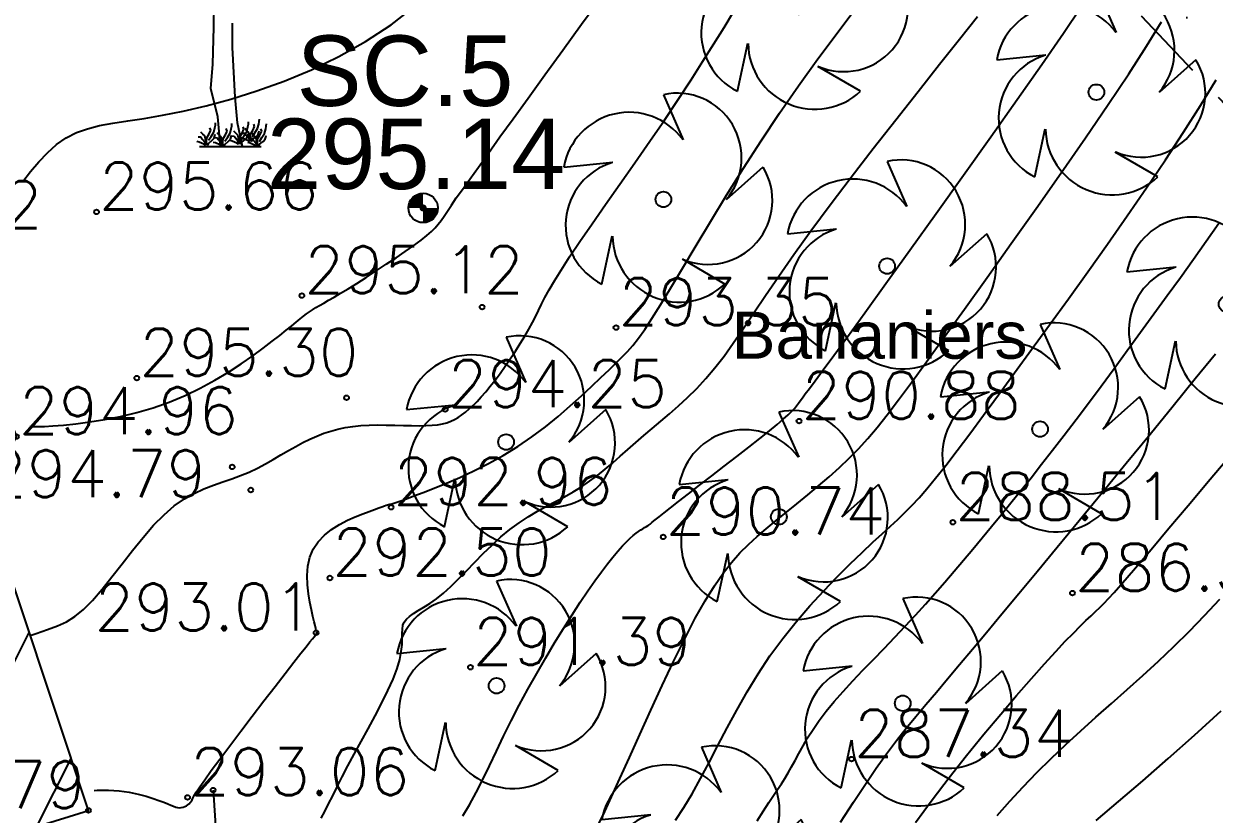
# Model space of a CAD drawing. Extents: x 524954 to 526204, y 9523489 to 9524010.
# Drawn here: x 525997.23 to 526022.54, y 9523755.03 to 9523771.84 of the extents above; entities that cross this region are included whole.
import ezdxf
from ezdxf.enums import TextEntityAlignment as Align

# ---------------------------------------------------------------- set-up
doc = ezdxf.new("R2010")
doc.units = 0
doc.header["$PDMODE"] = 33
doc.header["$PDSIZE"] = 0.1
doc.linetypes.add('ACAD_ISO12W100', pattern=[21, 12, -3, 0, -3, 0, -3])
doc.linetypes.add('CACHE2', pattern=[4.7625, 3.175, -1.5875])
for name, color, linetype in [('Arbre', 34, 'ACAD_ISO12W100'), ('Bati', 6, 'Continuous'), ('Bati_H', 1, 'Continuous'), ('CN_01_00', 3, 'Continuous'), ('CN_02_00', 4, 'Continuous'), ('CN_05_00', 6, 'Continuous'), ('CN_10_00', 1, 'Continuous'), ('Haut_Talus', 30, 'Continuous'), ('TopoAlt', 3, 'Continuous'), ('TopoAlt polygo', 7, 'Continuous'), ('TOPOJIS', 7, 'Continuous'), ('TOPOJIS polygo', 1, 'Continuous'), ('TopoMat polygo', 1, 'Continuous'), ('Toponomie', 7, 'CACHE2'), ('Végétation_Plantation', 70, 'Continuous')]:
    doc.layers.add(name, color=color, linetype=linetype)
doc.styles.add('Arial 1.0', font='arial.ttf', dxfattribs={"width": 0.99, "height": 1})
doc.styles.add('Simplex 1.0', font='Simplex.shx', dxfattribs={"width": 0.99, "height": 1})
doc.styles.get("Standard").update_dxf_attribs({"font": 'arial.ttf'})

# ---------------------------------------------------------------- blocks, each defined once
blk = doc.blocks.new('TCPOINT M')
at = {"color": 0}
blk.add_point((0, 0), dxfattribs=at)
at = {"layer": 'TopoAlt', "style": 'Simplex 1.0', "width": 0.99}
blk.add_attdef('ALT', (0.15, 0.15), '', height=1, dxfattribs=at)
blk = doc.blocks.new('v008')
at = {"color": 0}
for p, q in [((0, 2.2275), (0.422213, 1.268663)), ((-2.119163, 0.6885), (-1.075275, 0.7938)), ((2.11815, 0.6885), (1.3365, -0.010125)), ((-1.309163, -1.801237), (-1.087425, -0.776588)), ((1.309163, -1.801237), (0.402975, -1.273725))]:
    blk.add_line(p, q, dxfattribs=at)
blk.add_circle((0, 0), 0.166707, dxfattribs=at)
for centre, radius, start, end in [((0.291208, 0.888028), 1.371169, 319.655987, 102.271527), ((-0.728657, 0.440079), 1.412109, 36.068247, 169.859267), ((-0.681942, -0.553145), 1.397421, 106.613265, 243.314249), ((0.955834, -0.021464), 1.362186, 246.505076, 31.422438), ((0.339303, -0.763127), 1.420953, 180.89034, 313.037174)]:
    blk.add_arc(centre, radius, start, end, dxfattribs=at)
blk = doc.blocks.new('v088')
at = {"linetype": 'Continuous'}
for p, q in [((-0.352, 2.542), (-0.344, 3.046)), ((-0.373, 1.752), (-0.352, 2.542)), ((0.043, 2.109), (0.045, 2.625)), ((0.102, 1.053), (0.043, 2.109)), ((-0.412, 1.235), (-0.373, 1.752)), ((-0.268, 0.628), (-0.412, 1.235)), ((0.151, 0.506), (0.102, 1.053)), ((-0.317, 0.454), (-0.315, 0.507)), ((-0.213, 0), (-0.268, 0.628)), ((0.385, 0.474), (0.387, 0.526)), ((0.603, 0.474), (0.615, 0.531)), ((0.615, 0.531), (0.618, 0.584)), ((-0.587, 0.264), (-0.627, 0.308)), ((-0.541, 0.224), (-0.587, 0.264)), ((-0.502, 0.188), (-0.452, 0.267)), ((-0.452, 0.267), (-0.416, 0.349)), ((-0.416, 0.349), (-0.433, 0.399)), ((-0.409, 0.214), (-0.353, 0.303)), ((-0.353, 0.303), (-0.329, 0.397)), ((-0.329, 0.397), (-0.317, 0.454)), ((-0.327, 0.226), (-0.32, 0.26)), ((-0.24, 0.245), (-0.281, 0.288)), ((-0.106, 0.248), (-0.07, 0.329)), ((-0.07, 0.329), (-0.087, 0.38)), ((-0.063, 0.195), (-0.007, 0.284)), ((-0.007, 0.284), (0.017, 0.377)), ((0.017, 0.377), (0.029, 0.435)), ((0.029, 0.435), (0.031, 0.488)), ((0.115, 0.284), (0.075, 0.327)), ((0.161, 0.243), (0.115, 0.284)), ((0.256, 0), (0.151, 0.506)), ((0.2, 0.207), (0.25, 0.286)), ((0.25, 0.286), (0.286, 0.368)), ((0.315, 0.274), (0.25, 0.279)), ((0.286, 0.368), (0.269, 0.418)), ((0.293, 0.233), (0.349, 0.322)), ((0.346, 0.341), (0.305, 0.385)), ((0.337, 0.236), (0.315, 0.274)), ((0.392, 0.301), (0.346, 0.341)), ((0.349, 0.322), (0.373, 0.416)), ((0.373, 0.416), (0.385, 0.474)), ((0.375, 0.245), (0.382, 0.279)), ((0.404, 0.243), (0.392, 0.301)), ((0.428, 0.183), (0.43, 0.264)), ((0.43, 0.264), (0.481, 0.344)), ((0.495, 0.24), (0.454, 0.284)), ((0.469, 0.209), (0.524, 0.291)), ((0.481, 0.344), (0.517, 0.426)), ((0.517, 0.426), (0.5, 0.476)), ((0.524, 0.291), (0.579, 0.38)), ((0.546, 0.209), (0.591, 0.255)), ((0.579, 0.38), (0.603, 0.474)), ((0.591, 0.255), (0.606, 0.303)), ((0.606, 0.303), (0.613, 0.337)), ((0.63, 0.243), (0.666, 0.325)), ((0.666, 0.325), (0.649, 0.375)), ((0.673, 0.19), (0.728, 0.279)), ((0.728, 0.279), (0.752, 0.373)), ((0.752, 0.373), (0.765, 0.43)), ((0.765, 0.43), (0.767, 0.483)), ((-0.661, 0.096), (-0.712, 0.106)), ((-0.618, 0.197), (-0.683, 0.202)), ((-0.567, 0.053), (-0.661, 0.096)), ((-0.654, 0), (0.654, 0)), ((-0.596, 0.159), (-0.618, 0.197)), ((-0.536, 0.087), (-0.596, 0.159)), ((-0.527, 0.031), (-0.567, 0.053)), ((-0.529, 0.166), (-0.541, 0.224)), ((-0.5, 0.031), (-0.536, 0.087)), ((-0.524, 0.099), (-0.529, 0.166)), ((-0.505, 0.106), (-0.502, 0.188)), ((-0.5, 0.036), (-0.505, 0.106)), ((-0.483, 0.022), (-0.459, 0.072)), ((-0.464, 0.132), (-0.409, 0.214)), ((-0.459, 0.072), (-0.387, 0.132)), ((-0.387, 0.132), (-0.341, 0.178)), ((-0.315, 0.077), (-0.365, 0.087)), ((-0.341, 0.178), (-0.327, 0.226)), ((-0.272, 0.178), (-0.337, 0.183)), ((-0.221, 0.034), (-0.315, 0.077)), ((-0.25, 0.139), (-0.272, 0.178)), ((-0.19, 0.067), (-0.25, 0.139)), ((-0.195, 0.204), (-0.24, 0.245)), ((-0.18, 0.012), (-0.221, 0.034)), ((-0.183, 0.147), (-0.195, 0.204)), ((-0.154, 0.012), (-0.19, 0.067)), ((-0.178, 0.079), (-0.183, 0.147)), ((-0.159, 0.087), (-0.156, 0.168)), ((-0.154, 0.017), (-0.159, 0.087)), ((-0.156, 0.168), (-0.106, 0.248)), ((-0.137, 0.002), (-0.113, 0.053)), ((-0.118, 0.113), (-0.063, 0.195)), ((-0.113, 0.053), (-0.041, 0.113)), ((-0.041, 0.113), (0.005, 0.159)), ((0.041, 0.115), (-0.01, 0.125)), ((0.005, 0.159), (0.019, 0.207)), ((0.019, 0.207), (0.026, 0.24)), ((0.084, 0.216), (0.019, 0.221)), ((0.135, 0.072), (0.041, 0.115)), ((0.106, 0.178), (0.084, 0.216)), ((0.166, 0.106), (0.106, 0.178)), ((0.175, 0.05), (0.135, 0.072)), ((0.173, 0.185), (0.161, 0.243)), ((0.202, 0.05), (0.166, 0.106)), ((0.178, 0.118), (0.173, 0.185)), ((0.197, 0.125), (0.2, 0.207)), ((0.202, 0.055), (0.197, 0.125)), ((0.219, 0.041), (0.243, 0.091)), ((0.272, 0.173), (0.221, 0.183)), ((0.238, 0.151), (0.293, 0.233)), ((0.243, 0.091), (0.315, 0.151)), ((0.365, 0.13), (0.272, 0.173)), ((0.315, 0.151), (0.361, 0.197)), ((0.397, 0.163), (0.337, 0.236)), ((0.361, 0.197), (0.375, 0.245)), ((0.406, 0.108), (0.365, 0.13)), ((0.421, 0.072), (0.37, 0.082)), ((0.433, 0.108), (0.397, 0.163)), ((0.464, 0.173), (0.399, 0.178)), ((0.409, 0.175), (0.404, 0.243)), ((0.514, 0.029), (0.421, 0.072)), ((0.433, 0.113), (0.428, 0.183)), ((0.45, 0.099), (0.474, 0.149)), ((0.486, 0.135), (0.464, 0.173)), ((0.474, 0.149), (0.546, 0.209)), ((0.546, 0.063), (0.486, 0.135)), ((0.541, 0.2), (0.495, 0.24)), ((0.555, 0.007), (0.514, 0.029)), ((0.553, 0.142), (0.541, 0.2)), ((0.582, 0.007), (0.546, 0.063)), ((0.558, 0.075), (0.553, 0.142)), ((0.577, 0.082), (0.579, 0.163)), ((0.582, 0.012), (0.577, 0.082)), ((0.579, 0.163), (0.63, 0.243)), ((0.599, -0.002), (0.623, 0.048)), ((0.618, 0.108), (0.673, 0.19)), ((0.623, 0.048), (0.695, 0.108)), ((0.695, 0.108), (0.74, 0.154)), ((0.74, 0.154), (0.755, 0.202)), ((0.755, 0.202), (0.762, 0.236))]:
    blk.add_line(p, q, dxfattribs=at)
blk = doc.blocks.new('TCPOINT polygo')
at = {"color": 0, "const_width": 0.075}
blk.add_lwpolyline([(0, 0.0375, 1), (0, -0.0375, 1)], format="xyb", close=True, dxfattribs=at)
at = {"color": 0}
blk.add_point((0, 0), dxfattribs=at)
at = {"layer": 'TopoAlt polygo', "style": 'Arial 1.0', "width": 0.99}
blk.add_attdef('ALT', (0.15, 0.15), '', height=2, dxfattribs=at)
at = {"layer": 'TopoMat polygo', "style": 'Arial 1.0', "width": 0.99}
blk.add_attdef('MAT', text='', height=2, dxfattribs=at).set_placement((0.15, -2.5), align=Align.TOP_LEFT)
blk = doc.blocks.new('t014')
at = {"color": 0, "const_width": 1.249375}
for points in [[(0, 0.625313, 0.414214), (-0.625313, 0, 1)], [(0, -0.625312, 0.414214), (0.625313, 0, 0.414214)]]:
    blk.add_lwpolyline(points, format="xyb", dxfattribs=at)
at = {"color": 0}
blk.add_circle((0, 0), 1.25, dxfattribs=at)

msp = doc.modelspace()

# ---------------------------------------------------------------- hatches: boundary and pattern name
at = {"layer": 'Bati_H'}
h = msp.add_hatch(dxfattribs=at)
h.set_pattern_fill('_U', color=256, scale=2, angle=63.3432, style=0, pattern_type=0)
h.set_pattern_definition([(63.343203168, (0, 0), (-1.7874198754, 0.8972904708), [])])
h.paths.add_polyline_path([(525979.466, 9523748.983), (525988.425, 9523751.953), (525998.602, 9523755.107), (525996.397, 9523761.724), (525997.072, 9523763.062), (525995.522, 9523767.541), (525992.905, 9523767.442), (525991.359, 9523772.279), (525990.761, 9523772.088), (525976, 9523767.846), (525974.764, 9523765.308), (525973.367, 9523766.073), (525969.988, 9523759.861), (525971.385, 9523759.096), (525970.049, 9523755.071), (525972.728, 9523749.557), (525979.052, 9523751.634), (525978.633, 9523751.495)])
at = {"layer": 'Végétation_Plantation'}
h = msp.add_hatch(dxfattribs=at)
h.set_pattern_fill('BROUSS', color=256, style=0)
h.set_pattern_definition([(74.475889, (0, 0), (-2.5000000005, 9.0000000033), [1.5, -7.84077085]), (74.475889, (2.5, 3), (-2.5000000005, 9.0000000033), [1.5, -7.84077085]), (74.475889, (5, 6), (-2.5000000005, 9.0000000033), [1.5, -7.84077085]), (105.524111, (0, 0), (-5.000000002, 3e-10), [1, -8.34077085]), (105.524111, (2.5, 3), (-5.000000002, 3e-10), [1, -8.34077085]), (105.524111, (5, 6), (-5.000000002, 3e-10), [1, -8.34077085]), (0, (0.302, 0.3226), (2.5, 3), [0, -5]), (0, (0.9787, 0.7146), (2.5, 3), [0, -5]), (0, (0.781, 1.2536), (2.5, 3), [0, -5]), (0, (1.5514, 1.327), (2.5, 3), [0, -5]), (0, (1.0932, 2.5275), (2.5, 3), [0, -5]), (0, (0.2456, 1.4363), (2.5, 3), [0, -5]), (0, (0.1874, 1.6456), (2.5, 3), [0, -5]), (0, (0.021, 2.5275), (2.5, 3), [0, -5]), (0, (-0.5205, 0.1756), (2.5, 3), [0, -5]), (0, (-0.5725, 0.6656), (2.5, 3), [0, -5]), (0, (-0.9786, 0.1266), (2.5, 3), [0, -5]), (0, (-1.0827, 0.8616), (2.5, 3), [0, -5]), (0, (-0.7495, 1.327), (2.5, 3), [0, -5]), (0, (-0.885, 1.7925), (2.5, 3), [0, -5]), (0, (-1.2805, 2.3805), (2.5, 3), [0, -5]), (0, (-0.2706, 1.939), (2.5, 3), [0, -5]), (0, (-1.6866, 1.376), (2.5, 3), [0, -5]), (0, (-1.8323, 0.445), (2.5, 3), [0, -5]), (0, (-0.749, -0.2898), (2.5, 3), [0, -5]), (0, (-0.104, -0.4858), (2.5, 3), [0, -5]), (0, (-0.5413, -1.0247), (2.5, 3), [0, -5]), (0, (1.0516, -0.9757), (2.5, 3), [0, -5]), (0, (0.3644, -0.2163), (2.5, 3), [0, -5]), (0, (0.9787, -0.0693), (2.5, 3), [0, -5])])
h.paths.add_polyline_path([(526025.333, 9523773.99), (526027.823, 9523773.99), (526027.823, 9523774.74), (526025.333, 9523774.74)], flags=24)
h.paths.add_polyline_path([(526025.637, 9523776.286), (526028.126, 9523776.286), (526028.126, 9523777.036), (526025.637, 9523777.036)], flags=24)
h.paths.add_polyline_path([(526023.514, 9523777.062), (526026.216, 9523777.062), (526026.216, 9523777.812), (526023.514, 9523777.812)], flags=24)
h.paths.add_polyline_path([(526026.959, 9523778.734), (526029.66, 9523778.734), (526029.66, 9523779.484), (526026.959, 9523779.484)], flags=24)
h.paths.add_polyline_path([(526022.631, 9523785.275), (526025.356, 9523785.275), (526025.356, 9523786.025), (526022.631, 9523786.025)], flags=24)
h.paths.add_polyline_path([(526025.368, 9523767.392), (526033.129, 9523779.931), (526029.562, 9523783.002), (526018.493, 9523787.642), (526014.223, 9523779.826), (526012.767, 9523774.896), (526018.852, 9523774.267)])
h.paths.add_polyline_path([(526018.624, 9523781.188), (526025.425, 9523781.188), (526025.425, 9523778.904), (526018.624, 9523778.904)], flags=24)

# ---------------------------------------------------------------- linework, layer by layer
at = {"layer": 'Bati', "flags": 128}
msp.add_lwpolyline([(525979.466, 9523748.983), (525988.425, 9523751.953), (525998.602, 9523755.107), (525996.397, 9523761.724), (525997.072, 9523763.062), (525995.522, 9523767.541), (525992.905, 9523767.442), (525991.359, 9523772.279), (525990.761, 9523772.088), (525976, 9523767.846), (525974.764, 9523765.308), (525973.367, 9523766.073), (525969.988, 9523759.861), (525971.385, 9523759.096), (525970.049, 9523755.071), (525972.728, 9523749.557), (525979.052, 9523751.634), (525978.633, 9523751.495)], close=True, dxfattribs=at)
at = {"layer": 'CN_01_00', "flags": 128}
for points, elevation in [([(525998.728, 9523755.533), (525998.785, 9523755.539), (525999.03, 9523755.541), (525999.259, 9523755.524), (525999.47, 9523755.494), (525999.662, 9523755.454), (525999.832, 9523755.409), (525999.979, 9523755.363), (526000.103, 9523755.32), (526000.204, 9523755.282), (526000.288, 9523755.248), (526000.356, 9523755.22), (526000.412, 9523755.197), (526000.459, 9523755.179), (526000.5, 9523755.169), (526000.538, 9523755.165), (526000.577, 9523755.168), (526000.614, 9523755.177), (526000.651, 9523755.192), (526000.685, 9523755.209), (526000.717, 9523755.23), (526000.744, 9523755.251), (526000.767, 9523755.273), (526000.784, 9523755.293), (526000.796, 9523755.312), (526000.807, 9523755.336), (526000.824, 9523755.371), (526000.854, 9523755.424), (526000.901, 9523755.503), (526000.973, 9523755.613), (526001.076, 9523755.762), (526001.215, 9523755.957), (526001.395, 9523756.201), (526001.607, 9523756.484), (526001.842, 9523756.794), (526002.088, 9523757.115), (526002.334, 9523757.436), (526002.571, 9523757.743), (526002.788, 9523758.023), (526002.974, 9523758.262), (526003.121, 9523758.45), (526003.233, 9523758.591), (526003.313, 9523758.692), (526003.368, 9523758.76), (526003.402, 9523758.801), (526003.421, 9523758.823), (526003.43, 9523758.832), (526003.434, 9523758.835), (526003.438, 9523758.838), (526003.441, 9523758.843), (526003.445, 9523758.848), (526003.448, 9523758.853), (526003.451, 9523758.859), (526003.454, 9523758.865), (526003.456, 9523758.871), (526003.458, 9523758.876), (526003.459, 9523758.882), (526003.458, 9523758.891), (526003.455, 9523758.908), (526003.449, 9523758.935), (526003.439, 9523758.978), (526003.424, 9523759.039), (526003.404, 9523759.123), (526003.378, 9523759.233), (526003.346, 9523759.372), (526003.312, 9523759.535), (526003.282, 9523759.716), (526003.262, 9523759.909), (526003.256, 9523760.106), (526003.271, 9523760.303), (526003.311, 9523760.492), (526003.381, 9523760.668), (526003.486, 9523760.825), (526003.62, 9523760.964), (526003.773, 9523761.085), (526003.94, 9523761.189), (526004.111, 9523761.279), (526004.279, 9523761.355), (526004.436, 9523761.418), (526004.574, 9523761.47), (526004.687, 9523761.512), (526004.777, 9523761.544), (526004.846, 9523761.569), (526004.898, 9523761.588), (526004.935, 9523761.6), (526004.962, 9523761.609), (526004.981, 9523761.614), (526004.996, 9523761.617), (526005.01, 9523761.62), (526005.027, 9523761.624), (526005.055, 9523761.631), (526005.097, 9523761.644), (526005.16, 9523761.665), (526005.248, 9523761.696), (526005.368, 9523761.739), (526005.525, 9523761.797), (526005.722, 9523761.87), (526005.955, 9523761.96), (526006.216, 9523762.067), (526006.501, 9523762.19), (526006.801, 9523762.33), (526007.111, 9523762.486), (526007.424, 9523762.659), (526007.733, 9523762.848), (526008.033, 9523763.053), (526008.321, 9523763.269), (526008.594, 9523763.491), (526008.851, 9523763.712), (526009.089, 9523763.928), (526009.308, 9523764.132), (526009.503, 9523764.319), (526009.674, 9523764.484), (526009.821, 9523764.624), (526009.949, 9523764.748), (526010.066, 9523764.869), (526010.18, 9523765), (526010.3, 9523765.152), (526010.433, 9523765.339), (526010.587, 9523765.573), (526010.771, 9523765.866), (526010.989, 9523766.228), (526011.242, 9523766.651), (526011.526, 9523767.127), (526011.838, 9523767.645), (526012.174, 9523768.196), (526012.532, 9523768.769), (526012.909, 9523769.354), (526013.301, 9523769.943), (526013.705, 9523770.525), (526014.115, 9523771.094), (526014.524, 9523771.645), (526014.925, 9523772.171)], 293), ([(526006.564, 9523754.993), (526006.71, 9523755.228), (526006.852, 9523755.486), (526006.993, 9523755.763), (526007.135, 9523756.057), (526007.28, 9523756.366), (526007.432, 9523756.686), (526007.594, 9523757.015), (526007.766, 9523757.35), (526007.948, 9523757.688), (526008.136, 9523758.024), (526008.327, 9523758.354), (526008.517, 9523758.675), (526008.706, 9523758.981), (526008.888, 9523759.269), (526009.061, 9523759.535), (526009.223, 9523759.776), (526009.373, 9523759.991), (526009.512, 9523760.182), (526009.64, 9523760.351), (526009.757, 9523760.498), (526009.863, 9523760.625), (526009.959, 9523760.733), (526010.045, 9523760.823), (526010.122, 9523760.897), (526010.189, 9523760.957), (526010.249, 9523761.005), (526010.302, 9523761.043), (526010.35, 9523761.074), (526010.393, 9523761.1), (526010.432, 9523761.123), (526010.469, 9523761.146), (526010.506, 9523761.17), (526010.546, 9523761.2), (526010.594, 9523761.239), (526010.657, 9523761.289), (526010.74, 9523761.355), (526010.846, 9523761.441), (526010.983, 9523761.548), (526011.154, 9523761.682), (526011.362, 9523761.843), (526011.6, 9523762.026), (526011.858, 9523762.224), (526012.125, 9523762.429), (526012.392, 9523762.635), (526012.647, 9523762.833), (526012.882, 9523763.018), (526013.086, 9523763.181), (526013.251, 9523763.317), (526013.381, 9523763.429), (526013.481, 9523763.52), (526013.557, 9523763.596), (526013.616, 9523763.66), (526013.662, 9523763.716), (526013.702, 9523763.77), (526013.742, 9523763.824), (526013.788, 9523763.886), (526013.849, 9523763.968), (526013.936, 9523764.084), (526014.059, 9523764.25), (526014.228, 9523764.479), (526014.453, 9523764.786), (526014.745, 9523765.186), (526015.112, 9523765.693), (526015.561, 9523766.314), (526016.075, 9523767.028), (526016.634, 9523767.806), (526017.214, 9523768.619), (526017.796, 9523769.437), (526018.358, 9523770.233), (526018.879, 9523770.977), (526019.337, 9523771.64), (526019.716, 9523772.201)], 291), ([(526011.09, 9523754.904), (526011.264, 9523755.171), (526011.441, 9523755.464), (526011.62, 9523755.784), (526011.802, 9523756.127), (526011.989, 9523756.488), (526012.185, 9523756.862), (526012.391, 9523757.244), (526012.61, 9523757.63), (526012.844, 9523758.015), (526013.097, 9523758.395), (526013.369, 9523758.764), (526013.654, 9523759.119), (526013.947, 9523759.459), (526014.24, 9523759.779), (526014.528, 9523760.077), (526014.803, 9523760.351), (526015.058, 9523760.596), (526015.288, 9523760.811), (526015.487, 9523760.995), (526015.662, 9523761.154), (526015.82, 9523761.3), (526015.968, 9523761.443), (526016.115, 9523761.592), (526016.267, 9523761.757), (526016.433, 9523761.948), (526016.621, 9523762.176), (526016.836, 9523762.447), (526017.078, 9523762.763), (526017.348, 9523763.119), (526017.642, 9523763.515), (526017.96, 9523763.947), (526018.301, 9523764.414), (526018.662, 9523764.912), (526019.044, 9523765.439), (526019.444, 9523765.993), (526019.856, 9523766.567), (526020.275, 9523767.156), (526020.694, 9523767.753), (526021.107, 9523768.353), (526021.509, 9523768.948), (526021.893, 9523769.534), (526022.253, 9523770.103), (526022.584, 9523770.65)], 289), ([(526014.599, 9523754.855), (526014.873, 9523755.286), (526015.126, 9523755.669), (526015.359, 9523756.009), (526015.579, 9523756.314), (526015.79, 9523756.593), (526015.996, 9523756.855), (526016.203, 9523757.109), (526016.415, 9523757.364), (526016.637, 9523757.627), (526016.874, 9523757.907), (526017.128, 9523758.21), (526017.404, 9523758.538), (526017.703, 9523758.896), (526018.031, 9523759.289), (526018.388, 9523759.719), (526018.78, 9523760.192), (526019.208, 9523760.71), (526019.674, 9523761.276), (526020.167, 9523761.876), (526020.673, 9523762.494), (526021.18, 9523763.113), (526021.674, 9523763.718), (526022.142, 9523764.293), (526022.57, 9523764.821)], 287)]:
    msp.add_lwpolyline(points, dxfattribs=dict(at, elevation=elevation))
at = {"layer": 'CN_02_00', "flags": 128}
for points, elevation in [([(525997.205, 9523768.486), (525997.371, 9523768.7), (525997.546, 9523768.907), (525997.73, 9523769.1), (525997.925, 9523769.272), (525998.131, 9523769.416), (525998.349, 9523769.527), (525998.584, 9523769.61), (525998.84, 9523769.675), (525999.123, 9523769.727), (525999.438, 9523769.777), (525999.788, 9523769.83), (526000.18, 9523769.896), (526000.618, 9523769.983), (526001.104, 9523770.096), (526001.63, 9523770.239), (526002.187, 9523770.414), (526002.762, 9523770.622), (526003.346, 9523770.865), (526003.927, 9523771.145), (526004.496, 9523771.464), (526005.042, 9523771.823), (526005.556, 9523772.222)], 296), ([(525997.386, 9523758.839), (525997.49, 9523758.875), (525997.733, 9523758.957), (525997.945, 9523759.035), (525998.135, 9523759.122), (525998.316, 9523759.233), (525998.498, 9523759.381), (525998.69, 9523759.577), (525998.892, 9523759.812), (525999.103, 9523760.076), (525999.32, 9523760.356), (525999.541, 9523760.64), (525999.764, 9523760.916), (525999.988, 9523761.173), (526000.21, 9523761.399), (526000.428, 9523761.584), (526000.643, 9523761.733), (526000.853, 9523761.852), (526001.06, 9523761.947), (526001.261, 9523762.026), (526001.458, 9523762.095), (526001.65, 9523762.161), (526001.837, 9523762.23), (526002.019, 9523762.307), (526002.195, 9523762.392), (526002.367, 9523762.482), (526002.534, 9523762.575), (526002.697, 9523762.669), (526002.856, 9523762.762), (526003.012, 9523762.85), (526003.164, 9523762.932), (526003.313, 9523763.007), (526003.46, 9523763.072), (526003.608, 9523763.13), (526003.756, 9523763.179), (526003.908, 9523763.22), (526004.063, 9523763.252), (526004.225, 9523763.277), (526004.394, 9523763.294), (526004.571, 9523763.304), (526004.753, 9523763.307), (526004.938, 9523763.306), (526005.122, 9523763.303), (526005.301, 9523763.298), (526005.473, 9523763.293), (526005.634, 9523763.291), (526005.781, 9523763.293), (526005.912, 9523763.3), (526006.027, 9523763.312), (526006.13, 9523763.331), (526006.223, 9523763.356), (526006.308, 9523763.387), (526006.388, 9523763.425), (526006.465, 9523763.47), (526006.541, 9523763.522), (526006.619, 9523763.581), (526006.7, 9523763.648), (526006.783, 9523763.724), (526006.869, 9523763.81), (526006.958, 9523763.905), (526007.051, 9523764.012), (526007.149, 9523764.13), (526007.25, 9523764.26), (526007.357, 9523764.403), (526007.465, 9523764.555), (526007.574, 9523764.714), (526007.682, 9523764.876), (526007.785, 9523765.038), (526007.882, 9523765.196), (526007.971, 9523765.348), (526008.049, 9523765.49), (526008.116, 9523765.62), (526008.177, 9523765.746), (526008.24, 9523765.875), (526008.312, 9523766.017), (526008.4, 9523766.181), (526008.512, 9523766.373), (526008.654, 9523766.604), (526008.834, 9523766.882), (526009.056, 9523767.211), (526009.315, 9523767.587), (526009.601, 9523767.997), (526009.907, 9523768.433), (526010.223, 9523768.885), (526010.541, 9523769.342), (526010.852, 9523769.795), (526011.147, 9523770.234), (526011.42, 9523770.651), (526011.672, 9523771.044), (526011.905, 9523771.415), (526012.121, 9523771.764), (526012.324, 9523772.094)], 294), ([(526003.549, 9523754.945), (526003.629, 9523755.087), (526003.711, 9523755.245), (526003.799, 9523755.42), (526003.894, 9523755.613), (526004, 9523755.825), (526004.12, 9523756.056), (526004.255, 9523756.307), (526004.4, 9523756.573), (526004.55, 9523756.847), (526004.699, 9523757.123), (526004.841, 9523757.395), (526004.97, 9523757.657), (526005.081, 9523757.902), (526005.166, 9523758.125), (526005.223, 9523758.322), (526005.256, 9523758.492), (526005.272, 9523758.639), (526005.277, 9523758.765), (526005.277, 9523758.873), (526005.28, 9523758.966), (526005.291, 9523759.046), (526005.318, 9523759.116), (526005.364, 9523759.178), (526005.431, 9523759.236), (526005.516, 9523759.295), (526005.617, 9523759.358), (526005.734, 9523759.429), (526005.863, 9523759.512), (526006.003, 9523759.611), (526006.152, 9523759.731), (526006.309, 9523759.872), (526006.473, 9523760.032), (526006.644, 9523760.205), (526006.82, 9523760.387), (526007.001, 9523760.57), (526007.186, 9523760.752), (526007.375, 9523760.925), (526007.567, 9523761.085), (526007.761, 9523761.227), (526007.957, 9523761.355), (526008.152, 9523761.471), (526008.347, 9523761.578), (526008.539, 9523761.68), (526008.727, 9523761.781), (526008.911, 9523761.884), (526009.09, 9523761.992), (526009.261, 9523762.109), (526009.428, 9523762.233), (526009.591, 9523762.364), (526009.753, 9523762.5), (526009.914, 9523762.641), (526010.077, 9523762.786), (526010.243, 9523762.934), (526010.414, 9523763.083), (526010.591, 9523763.233), (526010.774, 9523763.387), (526010.962, 9523763.546), (526011.153, 9523763.714), (526011.346, 9523763.893), (526011.54, 9523764.086), (526011.735, 9523764.295), (526011.928, 9523764.524), (526012.121, 9523764.773), (526012.318, 9523765.049), (526012.527, 9523765.353), (526012.753, 9523765.69), (526013.003, 9523766.063), (526013.285, 9523766.476), (526013.603, 9523766.933), (526013.966, 9523767.437), (526014.376, 9523767.989), (526014.823, 9523768.577), (526015.293, 9523769.186), (526015.772, 9523769.799), (526016.247, 9523770.402), (526016.704, 9523770.98), (526017.129, 9523771.517), (526017.509, 9523771.997)], 292), ([(526012.826, 9523754.887), (526012.958, 9523755.099), (526013.073, 9523755.275), (526013.173, 9523755.425), (526013.261, 9523755.556), (526013.341, 9523755.675), (526013.414, 9523755.789), (526013.485, 9523755.907), (526013.557, 9523756.034), (526013.631, 9523756.173), (526013.711, 9523756.321), (526013.8, 9523756.481), (526013.899, 9523756.65), (526014.013, 9523756.829), (526014.143, 9523757.018), (526014.293, 9523757.216), (526014.464, 9523757.424), (526014.653, 9523757.64), (526014.858, 9523757.862), (526015.073, 9523758.09), (526015.296, 9523758.321), (526015.523, 9523758.556), (526015.75, 9523758.791), (526015.974, 9523759.027), (526016.192, 9523759.261), (526016.404, 9523759.495), (526016.611, 9523759.728), (526016.814, 9523759.962), (526017.014, 9523760.196), (526017.213, 9523760.431), (526017.411, 9523760.668), (526017.61, 9523760.908), (526017.81, 9523761.15), (526018.013, 9523761.397), (526018.22, 9523761.65), (526018.432, 9523761.913), (526018.65, 9523762.186), (526018.875, 9523762.471), (526019.109, 9523762.771), (526019.353, 9523763.088), (526019.607, 9523763.422), (526019.87, 9523763.773), (526020.14, 9523764.136), (526020.417, 9523764.511), (526020.697, 9523764.893), (526020.98, 9523765.28), (526021.264, 9523765.67), (526021.546, 9523766.059), (526021.826, 9523766.447), (526022.103, 9523766.832), (526022.376, 9523767.218), (526022.644, 9523767.603)], 288), ([(526016.192, 9523754.854), (526016.545, 9523755.331), (526016.91, 9523755.808), (526017.28, 9523756.275), (526017.648, 9523756.727), (526018.005, 9523757.156), (526018.344, 9523757.553), (526018.657, 9523757.913), (526018.936, 9523758.226), (526019.175, 9523758.489), (526019.378, 9523758.705), (526019.55, 9523758.882), (526019.695, 9523759.027), (526019.818, 9523759.147), (526019.926, 9523759.248), (526020.022, 9523759.338), (526020.112, 9523759.424), (526020.202, 9523759.514), (526020.3, 9523759.617), (526020.416, 9523759.743), (526020.558, 9523759.905), (526020.736, 9523760.111), (526020.96, 9523760.374), (526021.238, 9523760.703), (526021.58, 9523761.109), (526021.991, 9523761.597), (526022.461, 9523762.154), (526022.976, 9523762.761)], 286), ([(526020.034, 9523754.895), (526020.513, 9523755.3), (526021.027, 9523755.739), (526021.567, 9523756.209), (526022.126, 9523756.706), (526022.696, 9523757.228)], 284)]:
    msp.add_lwpolyline(points, dxfattribs=dict(at, elevation=elevation))
at = {"layer": 'CN_05_00', "flags": 128}
for points, elevation in [([(525997.359, 9523763.276), (525997.414, 9523763.273), (525997.524, 9523763.273), (525997.667, 9523763.278), (525997.849, 9523763.288), (525998.075, 9523763.306), (525998.337, 9523763.333), (525998.631, 9523763.372), (525998.949, 9523763.423), (525999.284, 9523763.488), (525999.629, 9523763.571), (525999.978, 9523763.671), (526000.323, 9523763.792), (526000.659, 9523763.933), (526000.982, 9523764.09), (526001.29, 9523764.259), (526001.58, 9523764.434), (526001.85, 9523764.61), (526002.096, 9523764.781), (526002.317, 9523764.942), (526002.51, 9523765.088), (526002.673, 9523765.214), (526002.81, 9523765.323), (526002.925, 9523765.416), (526003.021, 9523765.495), (526003.103, 9523765.562), (526003.174, 9523765.62), (526003.24, 9523765.671), (526003.304, 9523765.717), (526003.369, 9523765.76), (526003.44, 9523765.803), (526003.518, 9523765.849), (526003.607, 9523765.9), (526003.71, 9523765.959), (526003.829, 9523766.027), (526003.966, 9523766.109), (526004.126, 9523766.206), (526004.309, 9523766.32), (526004.509, 9523766.447), (526004.72, 9523766.584), (526004.934, 9523766.725), (526005.144, 9523766.865), (526005.342, 9523767.001), (526005.522, 9523767.128), (526005.677, 9523767.242), (526005.801, 9523767.338), (526005.899, 9523767.423), (526005.978, 9523767.5), (526006.044, 9523767.576), (526006.105, 9523767.656), (526006.167, 9523767.747), (526006.237, 9523767.853), (526006.322, 9523767.981), (526006.427, 9523768.136), (526006.557, 9523768.32), (526006.712, 9523768.539), (526006.895, 9523768.795), (526007.109, 9523769.092), (526007.355, 9523769.434), (526007.635, 9523769.823), (526007.953, 9523770.263), (526008.308, 9523770.754), (526008.69, 9523771.283), (526009.088, 9523771.833), (526009.491, 9523772.388)], 295), ([(526017.929, 9523754.997), (526018.2, 9523755.304), (526018.482, 9523755.61), (526018.774, 9523755.913), (526019.076, 9523756.213), (526019.387, 9523756.508), (526019.706, 9523756.8), (526020.031, 9523757.091), (526020.361, 9523757.383), (526020.693, 9523757.678), (526021.026, 9523757.977), (526021.359, 9523758.283), (526021.689, 9523758.598), (526022.017, 9523758.922), (526022.342, 9523759.258), (526022.667, 9523759.605)], 285)]:
    msp.add_lwpolyline(points, dxfattribs=dict(at, elevation=elevation))
at = {"layer": 'CN_10_00', "elevation": 290, "flags": 128}
msp.add_lwpolyline([(526009.465, 9523754.835), (526009.585, 9523755.082), (526009.73, 9523755.396), (526009.905, 9523755.784), (526010.107, 9523756.233), (526010.328, 9523756.726), (526010.562, 9523757.242), (526010.804, 9523757.766), (526011.047, 9523758.278), (526011.284, 9523758.76), (526011.51, 9523759.195), (526011.719, 9523759.568), (526011.915, 9523759.885), (526012.101, 9523760.154), (526012.281, 9523760.384), (526012.459, 9523760.585), (526012.638, 9523760.765), (526012.824, 9523760.934), (526013.02, 9523761.101), (526013.228, 9523761.272), (526013.447, 9523761.45), (526013.672, 9523761.633), (526013.901, 9523761.821), (526014.131, 9523762.012), (526014.357, 9523762.206), (526014.576, 9523762.403), (526014.785, 9523762.602), (526014.983, 9523762.803), (526015.176, 9523763.017), (526015.376, 9523763.253), (526015.591, 9523763.524), (526015.831, 9523763.84), (526016.106, 9523764.213), (526016.426, 9523764.653), (526016.8, 9523765.172), (526017.234, 9523765.774), (526017.716, 9523766.447), (526018.23, 9523767.167), (526018.76, 9523767.916), (526019.291, 9523768.672), (526019.807, 9523769.414), (526020.291, 9523770.123), (526020.728, 9523770.778), (526021.106, 9523771.364), (526021.427, 9523771.884)], dxfattribs=at)
at = {"layer": 'Haut_Talus', "flags": 128}
msp.add_lwpolyline([(526001.255, 9523755.54), (526001.521, 9523751.559), (526001.809, 9523749.199), (526004.27, 9523744.977), (526007.001, 9523739.033), (526010.9, 9523731.986), (526013.178, 9523728.36), (526014.894, 9523722.354)], dxfattribs=at)
at = {"layer": 'Végétation_Plantation', "linetype": 'CACHE2', "ltscale": 0.5, "flags": 128}
msp.add_lwpolyline([(526025.368, 9523767.392), (526018.852, 9523774.267), (526012.767, 9523774.896)], dxfattribs=at)

# ---------------------------------------------------------------- block references
at = {"layer": 'Arbre'}
msp.add_blockref('v088', (526001.621, 9523769.231), dxfattribs=at)
at = {"layer": 'TOPOJIS'}
ref = msp.add_blockref('TCPOINT M', (525998.777, 9523767.839, 295.66), dxfattribs=at)
ref.add_attrib('ALT', '295.66', (525998.827, 9523767.889, 295.66), dxfattribs={"layer": 'TopoAlt', "height": 1, "style": 'Simplex 1.0', "width": 0.99})
ref = msp.add_blockref('TCPOINT M', (525992.905, 9523767.442, 299.22), dxfattribs=at)
ref.add_attrib('ALT', '299.22', (525992.955, 9523767.492, 299.22), dxfattribs={"layer": 'TopoAlt', "height": 1, "style": 'Simplex 1.0', "width": 0.99})
ref = msp.add_blockref('TCPOINT M', (526003.144, 9523766.06, 295.12), dxfattribs=at)
ref.add_attrib('ALT', '295.12', (526003.194, 9523766.11, 295.12), dxfattribs={"layer": 'TopoAlt', "height": 1, "style": 'Simplex 1.0', "width": 0.99})
ref = msp.add_blockref('TCPOINT M', (526009.823, 9523765.381, 293.35), dxfattribs=at)
ref.add_attrib('ALT', '293.35', (526009.873, 9523765.431, 293.35), dxfattribs={"layer": 'TopoAlt', "height": 1, "style": 'Simplex 1.0', "width": 0.99})
for p in [(526006.976, 9523765.816, 294.48), (526004.094, 9523763.885, 294.29), (526001.66, 9523762.415, 294.54), (526002.054, 9523761.924, 293.63), (526001.255, 9523755.54, 292.32)]:
    msp.add_blockref('TCPOINT M', p, dxfattribs=at)
ref = msp.add_blockref('TCPOINT M', (525999.632, 9523764.305, 295.3), dxfattribs=at)
ref.add_attrib('ALT', '295.30', (525999.682, 9523764.355, 295.3), dxfattribs={"layer": 'TopoAlt', "height": 1, "style": 'Simplex 1.0', "width": 0.99})
ref = msp.add_blockref('TCPOINT M', (526006.19, 9523763.637, 294.25), dxfattribs=at)
ref.add_attrib('ALT', '294.25', (526006.24, 9523763.687, 294.25), dxfattribs={"layer": 'TopoAlt', "height": 1, "style": 'Simplex 1.0', "width": 0.99})
ref = msp.add_blockref('TCPOINT M', (526013.715, 9523763.391, 290.88), dxfattribs=at)
ref.add_attrib('ALT', '290.88', (526013.765, 9523763.441, 290.88), dxfattribs={"layer": 'TopoAlt', "height": 1, "style": 'Simplex 1.0', "width": 0.99})
ref = msp.add_blockref('TCPOINT M', (525997.072, 9523763.062, 294.96), dxfattribs=at)
ref.add_attrib('ALT', '294.96', (525997.122, 9523763.112, 294.96), dxfattribs={"layer": 'TopoAlt', "height": 1, "style": 'Simplex 1.0', "width": 0.99})
ref = msp.add_blockref('TCPOINT M', (525996.397, 9523761.724, 294.79), dxfattribs=at)
ref.add_attrib('ALT', '294.79', (525996.447, 9523761.774, 294.79), dxfattribs={"layer": 'TopoAlt', "height": 1, "style": 'Simplex 1.0', "width": 0.99})
ref = msp.add_blockref('TCPOINT M', (526005.039, 9523761.556, 292.96), dxfattribs=at)
ref.add_attrib('ALT', '292.96', (526005.089, 9523761.606, 292.96), dxfattribs={"layer": 'TopoAlt', "height": 1, "style": 'Simplex 1.0', "width": 0.99})
ref = msp.add_blockref('TCPOINT M', (526016.988, 9523761.238, 288.51), dxfattribs=at)
ref.add_attrib('ALT', '288.51', (526017.038, 9523761.288, 288.51), dxfattribs={"layer": 'TopoAlt', "height": 1, "style": 'Simplex 1.0', "width": 0.99})
ref = msp.add_blockref('TCPOINT M', (526010.828, 9523760.925, 290.74), dxfattribs=at)
ref.add_attrib('ALT', '290.74', (526010.878, 9523760.975, 290.74), dxfattribs={"layer": 'TopoAlt', "height": 1, "style": 'Simplex 1.0', "width": 0.99})
ref = msp.add_blockref('TCPOINT M', (526003.74, 9523760.052, 292.5), dxfattribs=at)
ref.add_attrib('ALT', '292.50', (526003.79, 9523760.102, 292.5), dxfattribs={"layer": 'TopoAlt', "height": 1, "style": 'Simplex 1.0', "width": 0.99})
ref = msp.add_blockref('TCPOINT M', (526019.529, 9523759.73, 286.37), dxfattribs=at)
ref.add_attrib('ALT', '286.37', (526019.579, 9523759.78, 286.37), dxfattribs={"layer": 'TopoAlt', "height": 1, "style": 'Simplex 1.0', "width": 0.99})
ref = msp.add_blockref('TCPOINT M', (526003.446, 9523758.886, 293.01), dxfattribs=at)
ref.add_attrib('ALT', '293.01', dxfattribs={"layer": 'TopoAlt', "height": 1, "style": 'Simplex 1.0', "width": 0.99}).set_placement((526003.396, 9523758.936, 293.01), align=Align.RIGHT)
ref = msp.add_blockref('TCPOINT M', (526006.727, 9523758.154, 291.39), dxfattribs=at)
ref.add_attrib('ALT', '291.39', (526006.777, 9523758.204, 291.39), dxfattribs={"layer": 'TopoAlt', "height": 1, "style": 'Simplex 1.0', "width": 0.99})
ref = msp.add_blockref('TCPOINT M', (526014.834, 9523756.199, 287.34), dxfattribs=at)
ref.add_attrib('ALT', '287.34', (526014.884, 9523756.249, 287.34), dxfattribs={"layer": 'TopoAlt', "height": 1, "style": 'Simplex 1.0', "width": 0.99})
ref = msp.add_blockref('TCPOINT M', (526000.712, 9523755.384, 293.06), dxfattribs=at)
ref.add_attrib('ALT', '293.06', (526000.762, 9523755.434, 293.06), dxfattribs={"layer": 'TopoAlt', "height": 1, "style": 'Simplex 1.0', "width": 0.99})
ref = msp.add_blockref('TCPOINT M', (525998.602, 9523755.107, 292.79), dxfattribs=at)
ref.add_attrib('ALT', '292.79', dxfattribs={"layer": 'TopoAlt', "height": 1, "style": 'Simplex 1.0', "width": 0.99}).set_placement((525998.552, 9523755.157, 292.79), align=Align.RIGHT)
at = {"layer": 'TOPOJIS polygo'}
ref = msp.add_blockref('TCPOINT polygo', (526005.721, 9523767.924, 295.14), dxfattribs=at)
ref.add_attrib('MAT', 'SC.5', (526003.029, 9523770.094, 295.14), dxfattribs={"layer": 'TopoMat polygo', "height": 1.5, "style": 'Arial 1.0', "width": 0.99})
ref.add_attrib('ALT', '295.14', dxfattribs={"layer": 'TopoAlt polygo', "height": 1.5, "style": 'Arial 1.0', "width": 0.99}).set_placement((526002.398, 9523769.826, 295.14), align=Align.TOP_LEFT)
at = {"layer": 'TOPOJIS polygo', "xscale": 0.25, "yscale": 0.25, "zscale": 0.25}
msp.add_blockref('t014', (526005.721, 9523767.924, 295.138), dxfattribs=at)
at = {"layer": 'Végétation_Plantation'}
for p in [(526013.714, 9523772.207), (526020.039, 9523770.387), (526010.831, 9523768.106), (526015.589, 9523766.687), (526022.809, 9523765.877), (526018.841, 9523763.22), (526007.486, 9523762.945), (526013.286, 9523761.354), (526007.283, 9523757.76), (526015.921, 9523757.387), (526011.64, 9523754.224)]:
    msp.add_blockref('v008', p, dxfattribs=at)

# ---------------------------------------------------------------- texts
at = {"layer": 'Toponomie', "insert": (526012.283, 9523765.717), "char_height": 1, "width": 42.68298, "attachment_point": 1}
msp.add_mtext('Bananiers', dxfattribs=at)

doc.saveas('drawing.dxf')
